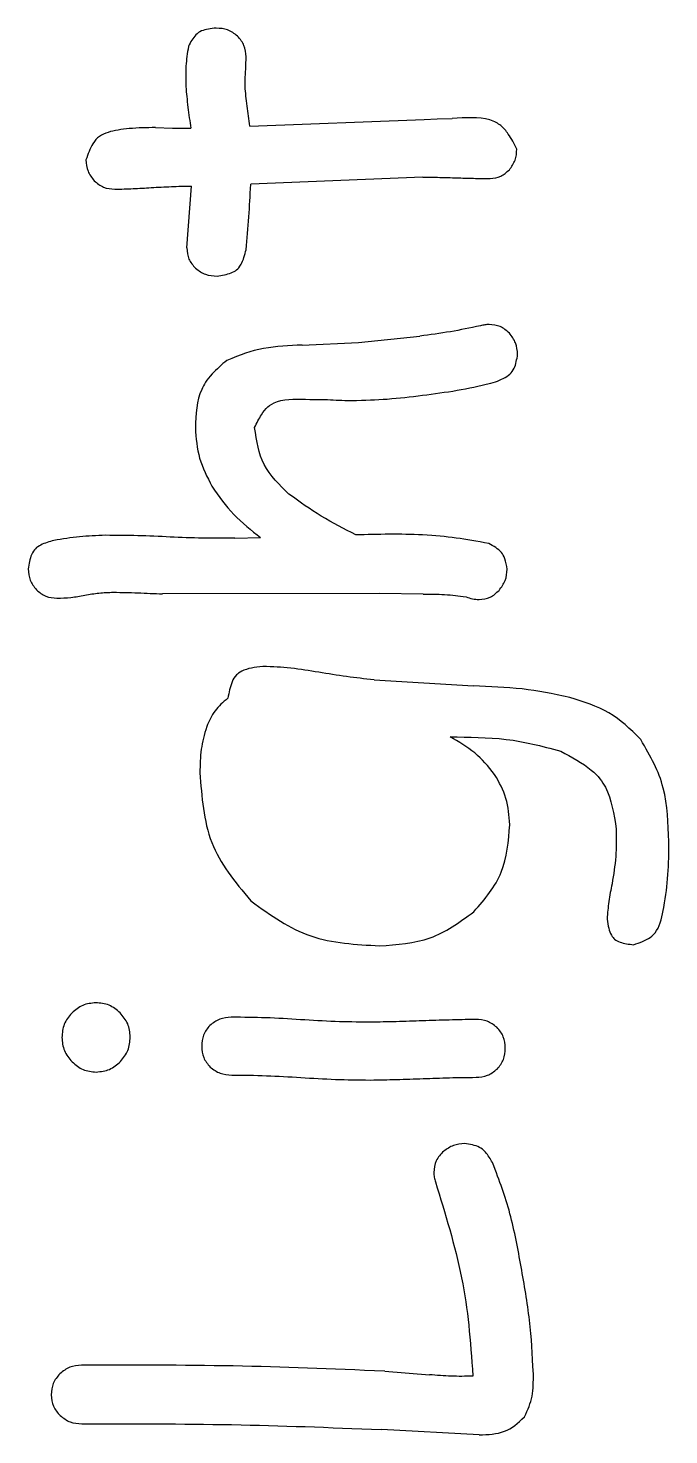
# Model space of a CAD drawing. Header units: millimetres. Extents: x -101.5 to -6.8, y -32 to 36.7.
# Drawn here: x -61.29 to -55.41, y 7.5 to 20.41 of the extents above; entities that cross this region are included whole.
import ezdxf

# ---------------------------------------------------------------- set-up
doc = ezdxf.new("R2010")
doc.units = ezdxf.units.MM
doc.layers.get('0').update_dxf_attribs({"linetype": 'CONTINUOUS'})

msp = doc.modelspace()

# ---------------------------------------------------------------- linework, layer by layer
for p, q in [((-60.118, 19.499), (-59.961, 19.494)), ((-59.252, 19.512), (-57.653, 19.574)), ((-57.653, 19.574), (-57.534, 19.578)), ((-57.534, 19.578), (-57.396, 19.581)), ((-59.961, 19.494), (-59.793, 19.493)), ((-57.663, 19.044), (-59.243, 18.979)), ((-59.829, 18.394), (-59.787, 18.962)), ((-58.254, 17.527), (-57.691, 17.585)), ((-58.771, 17.502), (-58.254, 17.527)), ((-59.39, 15.731), (-59.152, 15.735)), ((-58.063, 15.222), (-60.052, 15.218)), ((-57.662, 15.217), (-58.063, 15.222)), ((-58.109, 14.429), (-57.2, 14.373)), ((-58.014, 8.083), (-57.603, 8.051)), ((-57.147, 7.499), (-58.043, 7.547))]:
    msp.add_line(p, q)
for points, knots in [([(-59.561, 20.412), (-59.608, 20.407), (-59.656, 20.402), (-59.716, 20.377), (-59.732, 20.365), (-59.774, 20.322), (-59.794, 20.283), (-59.814, 20.245)], [-0.03319409, -0.03319409, -0.03319409, -0.03319409, -0.0200837, -0.0200837, -0.01302395, -0.01302395, 0, 0, 0, 0]), ([(-59.364, 20.339), (-59.394, 20.362), (-59.422, 20.383), (-59.488, 20.407), (-59.524, 20.409), (-59.561, 20.412)], [-0.02195767, -0.02195767, -0.02195767, -0.02195767, -0.0109699, -0.0109699, 0, 0, 0, 0]), ([(-59.286, 20.148), (-59.289, 20.184), (-59.292, 20.22), (-59.318, 20.284), (-59.34, 20.31), (-59.364, 20.339)], [-0.02246148, -0.02246148, -0.02246148, -0.02246148, -0.01123652, -0.01123652, 0, 0, 0, 0]), ([(-59.814, 20.245), (-59.825, 20.176), (-59.833, 20.129), (-59.841, 20), (-59.84, 19.939), (-59.839, 19.877)], [-0.03872333, -0.03872333, -0.03872333, -0.03872333, -0.01853865, -0.01853865, 0, 0, 0, 0]), ([(-59.29, 20.014), (-59.289, 20.037), (-59.288, 20.059), (-59.286, 20.104), (-59.286, 20.124), (-59.286, 20.148)], [-0.01474274, -0.01474274, -0.01474274, -0.01474274, -0.00740853, -0.00740853, 0, 0, 0, 0]), ([(-59.295, 19.88), (-59.295, 19.905), (-59.294, 19.925), (-59.293, 19.97), (-59.291, 20.001), (-59.29, 20.014)], [-0.00808636, -0.00808636, -0.00808636, -0.00808636, -0.004022913, -0.004022913, 0, 0, 0, 0]), ([(-59.839, 19.877), (-59.832, 19.808), (-59.828, 19.759), (-59.811, 19.62), (-59.802, 19.557), (-59.793, 19.493)], [-0.04179304, -0.04179304, -0.04179304, -0.04179304, -0.0193438, -0.0193438, 0, 0, 0, 0]), ([(-59.252, 19.512), (-59.261, 19.574), (-59.269, 19.635), (-59.285, 19.765), (-59.289, 19.813), (-59.295, 19.88)], [-0.03822756, -0.03822756, -0.03822756, -0.03822756, -0.02030545, -0.02030545, 0, 0, 0, 0]), ([(-60.118, 19.499), (-60.158, 19.498), (-60.198, 19.498), (-60.279, 19.495), (-60.314, 19.492), (-60.359, 19.489)], [-0.02661881, -0.02661881, -0.02661881, -0.02661881, -0.01338858, -0.01338858, 0, 0, 0, 0]), ([(-56.801, 19.301), (-56.826, 19.35), (-56.851, 19.398), (-56.899, 19.468), (-56.922, 19.495), (-56.973, 19.536), (-57.005, 19.555), (-57.15, 19.598), (-57.273, 19.59), (-57.396, 19.581)], [-0.1008295, -0.1008295, -0.1008295, -0.1008295, -0.0726809, -0.0726809, -0.0538208, -0.0538208, -0.0369063, -0.0369063, 0, 0, 0, 0]), ([(-60.359, 19.489), (-60.426, 19.481), (-60.494, 19.474), (-60.58, 19.446), (-60.608, 19.434), (-60.653, 19.401), (-60.673, 19.381), (-60.718, 19.308), (-60.736, 19.255), (-60.755, 19.202)], [-0.06967905, -0.06967905, -0.06967905, -0.06967905, -0.04195389, -0.04195389, -0.02866502, -0.02866502, -0.01677154, -0.01677154, 0, 0, 0, 0]), ([(-56.87, 19.112), (-56.85, 19.141), (-56.829, 19.169), (-56.806, 19.232), (-56.804, 19.266), (-56.801, 19.301)], [-0.02087564, -0.02087564, -0.02087564, -0.02087564, -0.01043759, -0.01043759, 0, 0, 0, 0]), ([(-60.755, 19.202), (-60.751, 19.167), (-60.748, 19.131), (-60.723, 19.067), (-60.702, 19.04), (-60.679, 19.011)], [-0.02204966, -0.02204966, -0.02204966, -0.02204966, -0.01102688, -0.01102688, 0, 0, 0, 0]), ([(-57.046, 19.031), (-57.012, 19.035), (-56.978, 19.039), (-56.92, 19.066), (-56.895, 19.089), (-56.87, 19.112)], [-0.0203981, -0.0203981, -0.0203981, -0.0203981, -0.010199, -0.010199, 0, 0, 0, 0]), ([(-60.679, 19.011), (-60.651, 18.987), (-60.624, 18.965), (-60.561, 18.939), (-60.526, 18.936), (-60.49, 18.933)], [-0.02142632, -0.02142632, -0.02142632, -0.02142632, -0.0107111, -0.0107111, 0, 0, 0, 0]), ([(-57.663, 19.044), (-57.604, 19.043), (-57.562, 19.043), (-57.457, 19.041), (-57.406, 19.039), (-57.354, 19.038)], [-0.03151082, -0.03151082, -0.03151082, -0.03151082, -0.01543314, -0.01543314, 0, 0, 0, 0]), ([(-57.354, 19.038), (-57.303, 19.036), (-57.251, 19.034), (-57.146, 19.032), (-57.105, 19.032), (-57.046, 19.031)], [-0.03461929, -0.03461929, -0.03461929, -0.03461929, -0.01766369, -0.01766369, 0, 0, 0, 0]), ([(-60.49, 18.933), (-60.426, 18.935), (-60.382, 18.936), (-60.267, 18.941), (-60.212, 18.944), (-60.156, 18.948)], [-0.03434793, -0.03434793, -0.03434793, -0.03434793, -0.0167257, -0.0167257, 0, 0, 0, 0]), ([(-60.156, 18.948), (-60.095, 18.951), (-60.033, 18.955), (-59.908, 18.96), (-59.857, 18.961), (-59.787, 18.962)], [-0.0414407, -0.0414407, -0.0414407, -0.0414407, -0.02098259, -0.02098259, 0, 0, 0, 0]), ([(-59.285, 18.378), (-59.276, 18.478), (-59.268, 18.578), (-59.253, 18.783), (-59.249, 18.865), (-59.243, 18.979)], [-0.06754743, -0.06754743, -0.06754743, -0.06754743, -0.03450138, -0.03450138, 0, 0, 0, 0]), ([(-59.829, 18.394), (-59.826, 18.358), (-59.823, 18.323), (-59.796, 18.261), (-59.774, 18.235), (-59.749, 18.207)], [-0.02193835, -0.02193835, -0.02193835, -0.02193835, -0.01097208, -0.01097208, 0, 0, 0, 0]), ([(-59.551, 18.136), (-59.506, 18.143), (-59.461, 18.15), (-59.405, 18.172), (-59.387, 18.18), (-59.36, 18.203), (-59.346, 18.218), (-59.31, 18.282), (-59.298, 18.33), (-59.285, 18.378)], [-0.06280319, -0.06280319, -0.06280319, -0.06280319, -0.03698388, -0.03698388, -0.02491864, -0.02491864, -0.01493345, -0.01493345, 0, 0, 0, 0]), ([(-59.749, 18.207), (-59.719, 18.185), (-59.691, 18.164), (-59.625, 18.14), (-59.588, 18.138), (-59.551, 18.136)], [-0.02199263, -0.02199263, -0.02199263, -0.02199263, -0.01098753, -0.01098753, 0, 0, 0, 0]), ([(-57.056, 17.692), (-57.071, 17.691), (-57.082, 17.69), (-57.109, 17.686), (-57.121, 17.683), (-57.134, 17.68)], [-0.00799624, -0.00799624, -0.00799624, -0.00799624, -0.003968818, -0.003968818, 0, 0, 0, 0]), ([(-56.87, 17.612), (-56.897, 17.635), (-56.923, 17.659), (-56.985, 17.685), (-57.021, 17.689), (-57.056, 17.692)], [-0.02131308, -0.02131308, -0.02131308, -0.02131308, -0.01065649, -0.01065649, 0, 0, 0, 0]), ([(-57.134, 17.68), (-57.235, 17.659), (-57.318, 17.641), (-57.504, 17.61), (-57.598, 17.597), (-57.691, 17.585)], [-0.05675129, -0.05675129, -0.05675129, -0.05675129, -0.02827365, -0.02827365, 0, 0, 0, 0]), ([(-56.794, 17.417), (-56.798, 17.453), (-56.801, 17.489), (-56.826, 17.554), (-56.848, 17.583), (-56.87, 17.612)], [-0.02208467, -0.02208467, -0.02208467, -0.02208467, -0.01104316, -0.01104316, 0, 0, 0, 0]), ([(-58.771, 17.502), (-58.89, 17.497), (-59.009, 17.492), (-59.246, 17.448), (-59.336, 17.413), (-59.463, 17.362)], [-0.08000775, -0.08000775, -0.08000775, -0.08000775, -0.04093005, -0.04093005, 0, 0, 0, 0]), ([(-59.463, 17.362), (-59.509, 17.322), (-59.556, 17.281), (-59.648, 17.182), (-59.675, 17.137), (-59.739, 16.991), (-59.745, 16.867), (-59.751, 16.743)], [-0.0635558, -0.0635558, -0.0635558, -0.0635558, -0.05200464, -0.05200464, -0.03726503, -0.03726503, 0, 0, 0, 0]), ([(-56.998, 17.164), (-56.974, 17.174), (-56.949, 17.185), (-56.903, 17.208), (-56.882, 17.221), (-56.849, 17.251), (-56.836, 17.267), (-56.809, 17.327), (-56.802, 17.372), (-56.794, 17.417)], [-0.03977068, -0.03977068, -0.03977068, -0.03977068, -0.03079286, -0.03079286, -0.02184182, -0.02184182, -0.01378998, -0.01378998, 0, 0, 0, 0]), ([(-58.272, 16.994), (-58.151, 16.998), (-58.059, 17.001), (-57.842, 17.02), (-57.735, 17.033), (-57.628, 17.047)], [-0.06532006, -0.06532006, -0.06532006, -0.06532006, -0.03233207, -0.03233207, 0, 0, 0, 0]), ([(-57.628, 17.047), (-57.522, 17.061), (-57.416, 17.075), (-57.203, 17.114), (-57.117, 17.135), (-56.998, 17.164)], [-0.07202563, -0.07202563, -0.07202563, -0.07202563, -0.03656784, -0.03656784, 0, 0, 0, 0]), ([(-59.207, 16.747), (-59.187, 16.787), (-59.167, 16.828), (-59.127, 16.89), (-59.108, 16.915), (-59.067, 16.951), (-59.04, 16.969), (-58.913, 17.012), (-58.806, 17.008), (-58.7, 17.004)], [-0.09191997, -0.09191997, -0.09191997, -0.09191997, -0.06676384, -0.06676384, -0.0475991, -0.0475991, -0.03195569, -0.03195569, 0, 0, 0, 0]), ([(-58.7, 17.004), (-58.659, 17.004), (-58.63, 17.004), (-58.557, 17.002), (-58.521, 17.001), (-58.486, 16.999)], [-0.02186109, -0.02186109, -0.02186109, -0.02186109, -0.010697, -0.010697, 0, 0, 0, 0]), ([(-58.486, 16.999), (-58.45, 16.998), (-58.415, 16.996), (-58.342, 16.994), (-58.313, 16.994), (-58.272, 16.994)], [-0.02398126, -0.02398126, -0.02398126, -0.02398126, -0.01224682, -0.01224682, 0, 0, 0, 0]), ([(-59.751, 16.743), (-59.744, 16.647), (-59.737, 16.554), (-59.686, 16.376), (-59.643, 16.291), (-59.6, 16.207)], [-0.05685047, -0.05685047, -0.05685047, -0.05685047, -0.02842346, -0.02842346, 0, 0, 0, 0]), ([(-58.892, 16.134), (-58.978, 16.219), (-59.065, 16.304), (-59.173, 16.508), (-59.188, 16.617), (-59.207, 16.747)], [-0.07824547, -0.07824547, -0.07824547, -0.07824547, -0.03921879, -0.03921879, 0, 0, 0, 0]), ([(-59.6, 16.207), (-59.532, 16.109), (-59.475, 16.027), (-59.324, 15.87), (-59.238, 15.803), (-59.152, 15.735)], [-0.06608702, -0.06608702, -0.06608702, -0.06608702, -0.03293484, -0.03293484, 0, 0, 0, 0]), ([(-58.28, 15.76), (-58.386, 15.815), (-58.493, 15.871), (-58.704, 15.998), (-58.781, 16.054), (-58.892, 16.134)], [-0.07981555, -0.07981555, -0.07981555, -0.07981555, -0.04109881, -0.04109881, 0, 0, 0, 0]), ([(-60.575, 15.756), (-60.662, 15.752), (-60.734, 15.75), (-60.892, 15.734), (-60.97, 15.722), (-61.049, 15.709)], [-0.0477931, -0.0477931, -0.0477931, -0.0477931, -0.023825, -0.023825, 0, 0, 0, 0]), ([(-59.983, 15.74), (-60.081, 15.745), (-60.18, 15.75), (-60.378, 15.755), (-60.473, 15.755), (-60.575, 15.756)], [-0.06153617, -0.06153617, -0.06153617, -0.06153617, -0.03078114, -0.03078114, 0, 0, 0, 0]), ([(-57.059, 15.681), (-57.279, 15.72), (-57.435, 15.748), (-57.87, 15.77), (-58.075, 15.765), (-58.28, 15.76)], [-0.1315432, -0.1315432, -0.1315432, -0.1315432, -0.0615522, -0.0615522, 0, 0, 0, 0]), ([(-61.049, 15.709), (-61.091, 15.697), (-61.134, 15.685), (-61.187, 15.658), (-61.204, 15.647), (-61.23, 15.622), (-61.243, 15.605), (-61.27, 15.54), (-61.278, 15.494), (-61.285, 15.448)], [-0.0608264, -0.0608264, -0.0608264, -0.0608264, -0.03614105, -0.03614105, -0.02388218, -0.02388218, -0.01401263, -0.01401263, 0, 0, 0, 0]), ([(-59.39, 15.731), (-59.489, 15.73), (-59.587, 15.729), (-59.785, 15.732), (-59.883, 15.736), (-59.983, 15.74)], [-0.05952677, -0.05952677, -0.05952677, -0.05952677, -0.0297635, -0.0297635, 0, 0, 0, 0]), ([(-56.89, 15.446), (-56.895, 15.479), (-56.901, 15.511), (-56.92, 15.567), (-56.931, 15.585), (-56.972, 15.633), (-57.016, 15.657), (-57.059, 15.681)], [-0.02721334, -0.02721334, -0.02721334, -0.02721334, -0.02089328, -0.02089328, -0.01493545, -0.01493545, 0, 0, 0, 0]), ([(-61.285, 15.448), (-61.282, 15.412), (-61.279, 15.376), (-61.254, 15.312), (-61.232, 15.285), (-61.209, 15.256)], [-0.02204983, -0.02204983, -0.02204983, -0.02204983, -0.01102696, -0.01102696, 0, 0, 0, 0]), ([(-56.964, 15.251), (-56.943, 15.28), (-56.921, 15.309), (-56.896, 15.374), (-56.893, 15.41), (-56.89, 15.446)], [-0.02197613, -0.02197613, -0.02197613, -0.02197613, -0.01098836, -0.01098836, 0, 0, 0, 0]), ([(-61.209, 15.256), (-61.182, 15.233), (-61.155, 15.21), (-61.092, 15.185), (-61.056, 15.182), (-61.021, 15.179)], [-0.02142633, -0.02142633, -0.02142633, -0.02142633, -0.01071111, -0.01071111, 0, 0, 0, 0]), ([(-57.148, 15.166), (-57.112, 15.17), (-57.077, 15.174), (-57.016, 15.202), (-56.99, 15.227), (-56.964, 15.251)], [-0.02132976, -0.02132976, -0.02132976, -0.02132976, -0.01066329, -0.01066329, 0, 0, 0, 0]), ([(-61.021, 15.179), (-60.978, 15.18), (-60.935, 15.181), (-60.85, 15.191), (-60.809, 15.198), (-60.765, 15.206)], [-0.02641729, -0.02641729, -0.02641729, -0.02641729, -0.01321092, -0.01321092, 0, 0, 0, 0]), ([(-60.765, 15.206), (-60.72, 15.215), (-60.679, 15.222), (-60.592, 15.231), (-60.548, 15.232), (-60.504, 15.234)], [-0.02633591, -0.02633591, -0.02633591, -0.02633591, -0.01316109, -0.01316109, 0, 0, 0, 0]), ([(-60.504, 15.234), (-60.419, 15.232), (-60.359, 15.231), (-60.203, 15.225), (-60.128, 15.222), (-60.052, 15.218)], [-0.04704056, -0.04704056, -0.04704056, -0.04704056, -0.02262176, -0.02262176, 0, 0, 0, 0]), ([(-57.662, 15.217), (-57.596, 15.216), (-57.53, 15.216), (-57.39, 15.208), (-57.339, 15.2), (-57.267, 15.19)], [-0.04121838, -0.04121838, -0.04121838, -0.04121838, -0.02184909, -0.02184909, 0, 0, 0, 0]), ([(-57.267, 15.19), (-57.248, 15.184), (-57.228, 15.178), (-57.187, 15.17), (-57.171, 15.168), (-57.148, 15.166)], [-0.01361535, -0.01361535, -0.01361535, -0.01361535, -0.00698709, -0.00698709, 0, 0, 0, 0]), ([(-59.133, 14.552), (-59.168, 14.548), (-59.204, 14.544), (-59.269, 14.531), (-59.299, 14.522), (-59.349, 14.498), (-59.364, 14.485), (-59.391, 14.457), (-59.404, 14.435), (-59.433, 14.366), (-59.443, 14.314), (-59.453, 14.261)], [-0.04213042, -0.04213042, -0.04213042, -0.04213042, -0.03613083, -0.03613083, -0.0303558, -0.0303558, -0.02508094, -0.02508094, -0.01615459, -0.01615459, 0, 0, 0, 0]), ([(-58.619, 14.499), (-58.704, 14.513), (-58.789, 14.527), (-58.963, 14.546), (-59.035, 14.549), (-59.133, 14.552)], [-0.05812772, -0.05812772, -0.05812772, -0.05812772, -0.02945169, -0.02945169, 0, 0, 0, 0]), ([(-58.109, 14.429), (-58.206, 14.44), (-58.273, 14.447), (-58.449, 14.471), (-58.534, 14.485), (-58.619, 14.499)], [-0.05337247, -0.05337247, -0.05337247, -0.05337247, -0.02571096, -0.02571096, 0, 0, 0, 0]), ([(-56.314, 14.267), (-56.478, 14.302), (-56.603, 14.329), (-56.901, 14.362), (-57.05, 14.368), (-57.2, 14.373)], [-0.09035349, -0.09035349, -0.09035349, -0.09035349, -0.04477533, -0.04477533, 0, 0, 0, 0]), ([(-59.453, 14.261), (-59.498, 14.223), (-59.538, 14.189), (-59.602, 14.102), (-59.624, 14.051), (-59.647, 14)], [-0.03341432, -0.03341432, -0.03341432, -0.03341432, -0.01668355, -0.01668355, 0, 0, 0, 0]), ([(-55.665, 13.882), (-55.766, 13.983), (-55.847, 14.063), (-56.066, 14.19), (-56.19, 14.229), (-56.314, 14.267)], [-0.0782499, -0.0782499, -0.0782499, -0.0782499, -0.03891783, -0.03891783, 0, 0, 0, 0]), ([(-59.647, 14), (-59.669, 13.923), (-59.687, 13.863), (-59.707, 13.721), (-59.708, 13.649), (-59.709, 13.577)], [-0.04337286, -0.04337286, -0.04337286, -0.04337286, -0.02156269, -0.02156269, 0, 0, 0, 0]), ([(-57.413, 13.906), (-57.241, 13.904), (-57.069, 13.903), (-56.723, 13.862), (-56.587, 13.825), (-56.397, 13.774)], [-0.1157455, -0.1157455, -0.1157455, -0.1157455, -0.0590018, -0.0590018, 0, 0, 0, 0]), ([(-57.005, 13.561), (-57.067, 13.637), (-57.119, 13.701), (-57.256, 13.815), (-57.335, 13.86), (-57.413, 13.906)], [-0.05456352, -0.05456352, -0.05456352, -0.05456352, -0.02719033, -0.02719033, 0, 0, 0, 0]), ([(-55.407, 12.944), (-55.413, 13.112), (-55.418, 13.279), (-55.5, 13.596), (-55.571, 13.719), (-55.665, 13.882)], [-0.1115301, -0.1115301, -0.1115301, -0.1115301, -0.0562898, -0.0562898, 0, 0, 0, 0]), ([(-56.397, 13.774), (-56.298, 13.721), (-56.199, 13.668), (-56.053, 13.547), (-56.016, 13.495), (-55.932, 13.333), (-55.91, 13.197), (-55.889, 13.06)], [-0.08372598, -0.08372598, -0.08372598, -0.08372598, -0.06057013, -0.06057013, -0.04143328, -0.04143328, 0, 0, 0, 0]), ([(-59.709, 13.577), (-59.693, 13.356), (-59.677, 13.134), (-59.524, 12.739), (-59.394, 12.583), (-59.241, 12.4)], [-0.1425114, -0.1425114, -0.1425114, -0.1425114, -0.0714011, -0.0714011, 0, 0, 0, 0]), ([(-56.867, 13.1), (-56.872, 13.182), (-56.878, 13.264), (-56.924, 13.418), (-56.963, 13.487), (-57.005, 13.561)], [-0.05091814, -0.05091814, -0.05091814, -0.05091814, -0.02546707, -0.02546707, 0, 0, 0, 0]), ([(-57.196, 12.301), (-57.093, 12.42), (-56.998, 12.53), (-56.89, 12.798), (-56.878, 12.949), (-56.867, 13.1)], [-0.09108678, -0.09108678, -0.09108678, -0.09108678, -0.04552295, -0.04552295, 0, 0, 0, 0]), ([(-55.889, 13.06), (-55.889, 12.976), (-55.888, 12.891), (-55.901, 12.723), (-55.913, 12.646), (-55.928, 12.557)], [-0.054152, -0.054152, -0.054152, -0.054152, -0.02712321, -0.02712321, 0, 0, 0, 0]), ([(-55.452, 12.341), (-55.435, 12.452), (-55.422, 12.539), (-55.408, 12.742), (-55.407, 12.843), (-55.407, 12.944)], [-0.06115273, -0.06115273, -0.06115273, -0.06115273, -0.03035787, -0.03035787, 0, 0, 0, 0]), ([(-55.928, 12.557), (-55.939, 12.503), (-55.95, 12.449), (-55.966, 12.338), (-55.969, 12.294), (-55.973, 12.232)], [-0.03655227, -0.03655227, -0.03655227, -0.03655227, -0.01880875, -0.01880875, 0, 0, 0, 0]), ([(-59.241, 12.4), (-59.052, 12.263), (-58.891, 12.146), (-58.495, 12.012), (-58.278, 12), (-58.061, 11.988)], [-0.1307546, -0.1307546, -0.1307546, -0.1307546, -0.0652353, -0.0652353, 0, 0, 0, 0]), ([(-58.061, 11.988), (-57.902, 11.999), (-57.742, 12.01), (-57.452, 12.112), (-57.333, 12.2), (-57.196, 12.301)], [-0.1023615, -0.1023615, -0.1023615, -0.1023615, -0.0512736, -0.0512736, 0, 0, 0, 0]), ([(-55.731, 11.998), (-55.675, 12.016), (-55.62, 12.035), (-55.557, 12.08), (-55.537, 12.098), (-55.483, 12.186), (-55.467, 12.263), (-55.452, 12.341)], [-0.06178899, -0.06178899, -0.06178899, -0.06178899, -0.03567915, -0.03567915, -0.02363737, -0.02363737, 0, 0, 0, 0]), ([(-55.973, 12.232), (-55.969, 12.204), (-55.964, 12.175), (-55.952, 12.126), (-55.945, 12.104), (-55.924, 12.068), (-55.914, 12.057), (-55.89, 12.037), (-55.872, 12.028), (-55.818, 12.009), (-55.774, 12.003), (-55.731, 11.998)], [-0.03235188, -0.03235188, -0.03235188, -0.03235188, -0.02773338, -0.02773338, -0.02363671, -0.02363671, -0.01970585, -0.01970585, -0.0131243, -0.0131243, 0, 0, 0, 0]), ([(-60.885, 11.371), (-60.912, 11.338), (-60.938, 11.305), (-60.969, 11.231), (-60.972, 11.189), (-60.976, 11.147)], [-0.02538982, -0.02538982, -0.02538982, -0.02538982, -0.01269499, -0.01269499, 0, 0, 0, 0]), ([(-60.664, 11.465), (-60.706, 11.461), (-60.748, 11.457), (-60.821, 11.425), (-60.853, 11.398), (-60.885, 11.371)], [-0.02523651, -0.02523651, -0.02523651, -0.02523651, -0.01261817, -0.01261817, 0, 0, 0, 0]), ([(-60.441, 11.373), (-60.474, 11.4), (-60.506, 11.427), (-60.58, 11.458), (-60.622, 11.462), (-60.664, 11.465)], [-0.02535973, -0.02535973, -0.02535973, -0.02535973, -0.01267995, -0.01267995, 0, 0, 0, 0]), ([(-60.348, 11.151), (-60.352, 11.193), (-60.356, 11.235), (-60.388, 11.309), (-60.415, 11.341), (-60.441, 11.373)], [-0.02526684, -0.02526684, -0.02526684, -0.02526684, -0.01263334, -0.01263334, 0, 0, 0, 0]), ([(-59.618, 11.257), (-59.642, 11.228), (-59.663, 11.201), (-59.687, 11.137), (-59.69, 11.101), (-59.693, 11.066)], [-0.02154816, -0.02154816, -0.02154816, -0.02154816, -0.01076731, -0.01076731, 0, 0, 0, 0]), ([(-59.421, 11.333), (-59.458, 11.33), (-59.494, 11.327), (-59.56, 11.302), (-59.587, 11.281), (-59.618, 11.257)], [-0.02341409, -0.02341409, -0.02341409, -0.02341409, -0.01172293, -0.01172293, 0, 0, 0, 0]), ([(-58.786, 11.31), (-58.892, 11.316), (-58.998, 11.323), (-59.211, 11.331), (-59.302, 11.331), (-59.421, 11.333)], [-0.07070431, -0.07070431, -0.07070431, -0.07070431, -0.0356435, -0.0356435, 0, 0, 0, 0]), ([(-58.151, 11.287), (-58.27, 11.288), (-58.361, 11.289), (-58.575, 11.297), (-58.68, 11.303), (-58.786, 11.31)], [-0.06407242, -0.06407242, -0.06407242, -0.06407242, -0.03177219, -0.03177219, 0, 0, 0, 0]), ([(-57.666, 11.299), (-57.747, 11.296), (-57.827, 11.294), (-57.993, 11.289), (-58.059, 11.288), (-58.151, 11.287)], [-0.05450629, -0.05450629, -0.05450629, -0.05450629, -0.02780471, -0.02780471, 0, 0, 0, 0]), ([(-57.18, 11.312), (-57.273, 11.31), (-57.338, 11.309), (-57.504, 11.305), (-57.585, 11.302), (-57.666, 11.299)], [-0.04959483, -0.04959483, -0.04959483, -0.04959483, -0.02429555, -0.02429555, 0, 0, 0, 0]), ([(-56.985, 11.24), (-57.015, 11.263), (-57.042, 11.284), (-57.107, 11.307), (-57.144, 11.31), (-57.18, 11.312)], [-0.021782, -0.021782, -0.021782, -0.021782, -0.01087897, -0.01087897, 0, 0, 0, 0]), ([(-56.908, 11.048), (-56.91, 11.084), (-56.913, 11.121), (-56.938, 11.185), (-56.96, 11.211), (-56.985, 11.24)], [-0.02288965, -0.02288965, -0.02288965, -0.02288965, -0.01145774, -0.01145774, 0, 0, 0, 0]), ([(-60.976, 11.147), (-60.972, 11.104), (-60.968, 11.063), (-60.936, 10.988), (-60.909, 10.955), (-60.882, 10.923)], [-0.02537722, -0.02537722, -0.02537722, -0.02537722, -0.01268835, -0.01268835, 0, 0, 0, 0]), ([(-60.439, 10.925), (-60.412, 10.958), (-60.386, 10.991), (-60.355, 11.066), (-60.352, 11.108), (-60.348, 11.151)], [-0.02559745, -0.02559745, -0.02559745, -0.02559745, -0.01279899, -0.01279899, 0, 0, 0, 0]), ([(-59.693, 11.066), (-59.69, 11.03), (-59.687, 10.994), (-59.661, 10.93), (-59.639, 10.904), (-59.616, 10.875)], [-0.02246022, -0.02246022, -0.02246022, -0.02246022, -0.01123716, -0.01123716, 0, 0, 0, 0]), ([(-56.982, 10.857), (-56.959, 10.886), (-56.937, 10.913), (-56.913, 10.977), (-56.91, 11.013), (-56.908, 11.048)], [-0.02154818, -0.02154818, -0.02154818, -0.02154818, -0.01076733, -0.01076733, 0, 0, 0, 0]), ([(-60.882, 10.923), (-60.85, 10.895), (-60.818, 10.868), (-60.744, 10.837), (-60.702, 10.833), (-60.66, 10.829)], [-0.02553791, -0.02553791, -0.02553791, -0.02553791, -0.01276923, -0.01276923, 0, 0, 0, 0]), ([(-60.66, 10.829), (-60.618, 10.834), (-60.576, 10.838), (-60.502, 10.87), (-60.47, 10.898), (-60.439, 10.925)], [-0.02531675, -0.02531675, -0.02531675, -0.02531675, -0.01265811, -0.01265811, 0, 0, 0, 0]), ([(-59.616, 10.875), (-59.585, 10.852), (-59.557, 10.831), (-59.491, 10.807), (-59.454, 10.804), (-59.417, 10.802)], [-0.02212854, -0.02212854, -0.02212854, -0.02212854, -0.01104926, -0.01104926, 0, 0, 0, 0]), ([(-57.176, 10.781), (-57.14, 10.784), (-57.104, 10.787), (-57.039, 10.812), (-57.012, 10.833), (-56.982, 10.857)], [-0.02295979, -0.02295979, -0.02295979, -0.02295979, -0.01149092, -0.01149092, 0, 0, 0, 0]), ([(-59.417, 10.802), (-59.299, 10.801), (-59.207, 10.8), (-58.994, 10.792), (-58.888, 10.786), (-58.783, 10.779)], [-0.06407241, -0.06407241, -0.06407241, -0.06407241, -0.03177219, -0.03177219, 0, 0, 0, 0]), ([(-58.783, 10.779), (-58.677, 10.773), (-58.571, 10.766), (-58.358, 10.758), (-58.267, 10.757), (-58.148, 10.756)], [-0.07070431, -0.07070431, -0.07070431, -0.07070431, -0.0356435, -0.0356435, 0, 0, 0, 0]), ([(-58.148, 10.756), (-58.055, 10.758), (-57.989, 10.759), (-57.824, 10.763), (-57.743, 10.766), (-57.662, 10.769)], [-0.04959486, -0.04959486, -0.04959486, -0.04959486, -0.02429556, -0.02429556, 0, 0, 0, 0]), ([(-57.662, 10.769), (-57.581, 10.772), (-57.5, 10.775), (-57.335, 10.779), (-57.269, 10.78), (-57.176, 10.781)], [-0.05450625, -0.05450625, -0.05450625, -0.05450625, -0.0278047, -0.0278047, 0, 0, 0, 0]), ([(-57.472, 10.103), (-57.499, 10.076), (-57.525, 10.048), (-57.556, 9.983), (-57.559, 9.946), (-57.563, 9.907)], [-0.02326839, -0.02326839, -0.02326839, -0.02326839, -0.01163559, -0.01163559, 0, 0, 0, 0]), ([(-57.281, 10.172), (-57.316, 10.169), (-57.351, 10.166), (-57.415, 10.143), (-57.443, 10.123), (-57.472, 10.103)], [-0.02112302, -0.02112302, -0.02112302, -0.02112302, -0.01056153, -0.01056153, 0, 0, 0, 0]), ([(-57.025, 10), (-57.045, 10.033), (-57.065, 10.066), (-57.109, 10.116), (-57.128, 10.129), (-57.184, 10.158), (-57.232, 10.165), (-57.281, 10.172)], [-0.02777662, -0.02777662, -0.02777662, -0.02777662, -0.02081476, -0.02081476, -0.0146577, -0.0146577, 0, 0, 0, 0]), ([(-56.762, 9.041), (-56.792, 9.205), (-56.822, 9.369), (-56.909, 9.696), (-56.957, 9.822), (-57.025, 10)], [-0.1119921, -0.1119921, -0.1119921, -0.1119921, -0.0571202, -0.0571202, 0, 0, 0, 0]), ([(-57.563, 9.907), (-57.562, 9.892), (-57.562, 9.878), (-57.557, 9.849), (-57.553, 9.835), (-57.549, 9.821)], [-0.008831719, -0.008831719, -0.008831719, -0.008831719, -0.004408618, -0.004408618, 0, 0, 0, 0]), ([(-57.549, 9.821), (-57.459, 9.53), (-57.369, 9.238), (-57.248, 8.638), (-57.229, 8.381), (-57.205, 8.037)], [-0.2045575, -0.2045575, -0.2045575, -0.2045575, -0.1034173, -0.1034173, 0, 0, 0, 0]), ([(-56.65, 8.057), (-56.659, 8.244), (-56.666, 8.384), (-56.705, 8.715), (-56.733, 8.878), (-56.762, 9.041)], [-0.1003807, -0.1003807, -0.1003807, -0.1003807, -0.0496411, -0.0496411, 0, 0, 0, 0]), ([(-60.797, 8.138), (-60.834, 8.135), (-60.87, 8.132), (-60.936, 8.106), (-60.964, 8.083), (-60.994, 8.06)], [-0.02257887, -0.02257887, -0.02257887, -0.02257887, -0.0112907, -0.0112907, 0, 0, 0, 0]), ([(-58.014, 8.083), (-58.514, 8.104), (-58.939, 8.122), (-59.869, 8.14), (-60.333, 8.139), (-60.797, 8.138)], [-0.2789913, -0.2789913, -0.2789913, -0.2789913, -0.1391887, -0.1391887, 0, 0, 0, 0]), ([(-60.994, 8.06), (-61.018, 8.031), (-61.041, 8.004), (-61.068, 7.939), (-61.071, 7.902), (-61.074, 7.866)], [-0.02205508, -0.02205508, -0.02205508, -0.02205508, -0.01102626, -0.01102626, 0, 0, 0, 0]), ([(-57.205, 8.037), (-57.277, 8.036), (-57.337, 8.035), (-57.47, 8.04), (-57.536, 8.045), (-57.603, 8.051)], [-0.04001549, -0.04001549, -0.04001549, -0.04001549, -0.0199314, -0.0199314, 0, 0, 0, 0]), ([(-56.731, 7.664), (-56.699, 7.735), (-56.675, 7.785), (-56.65, 7.92), (-56.65, 7.988), (-56.65, 8.057)], [-0.04200077, -0.04200077, -0.04200077, -0.04200077, -0.02058911, -0.02058911, 0, 0, 0, 0]), ([(-61.074, 7.866), (-61.07, 7.83), (-61.067, 7.794), (-61.039, 7.73), (-61.016, 7.703), (-60.991, 7.676)], [-0.0219602, -0.0219602, -0.0219602, -0.0219602, -0.01098029, -0.01098029, 0, 0, 0, 0]), ([(-60.991, 7.676), (-60.962, 7.653), (-60.933, 7.63), (-60.867, 7.605), (-60.83, 7.603), (-60.793, 7.6)], [-0.0221476, -0.0221476, -0.0221476, -0.0221476, -0.01107256, -0.01107256, 0, 0, 0, 0]), ([(-57.147, 7.499), (-57.066, 7.502), (-56.985, 7.505), (-56.844, 7.558), (-56.795, 7.604), (-56.731, 7.664)], [-0.05298658, -0.05298658, -0.05298658, -0.05298658, -0.02635863, -0.02635863, 0, 0, 0, 0]), ([(-60.793, 7.6), (-60.335, 7.6), (-59.876, 7.601), (-58.958, 7.584), (-58.537, 7.567), (-58.043, 7.547)], [-0.2955785, -0.2955785, -0.2955785, -0.2955785, -0.1481098, -0.1481098, 0, 0, 0, 0])]:
    msp.add_open_spline(points, degree=3, knots=knots)

doc.saveas('drawing.dxf')
